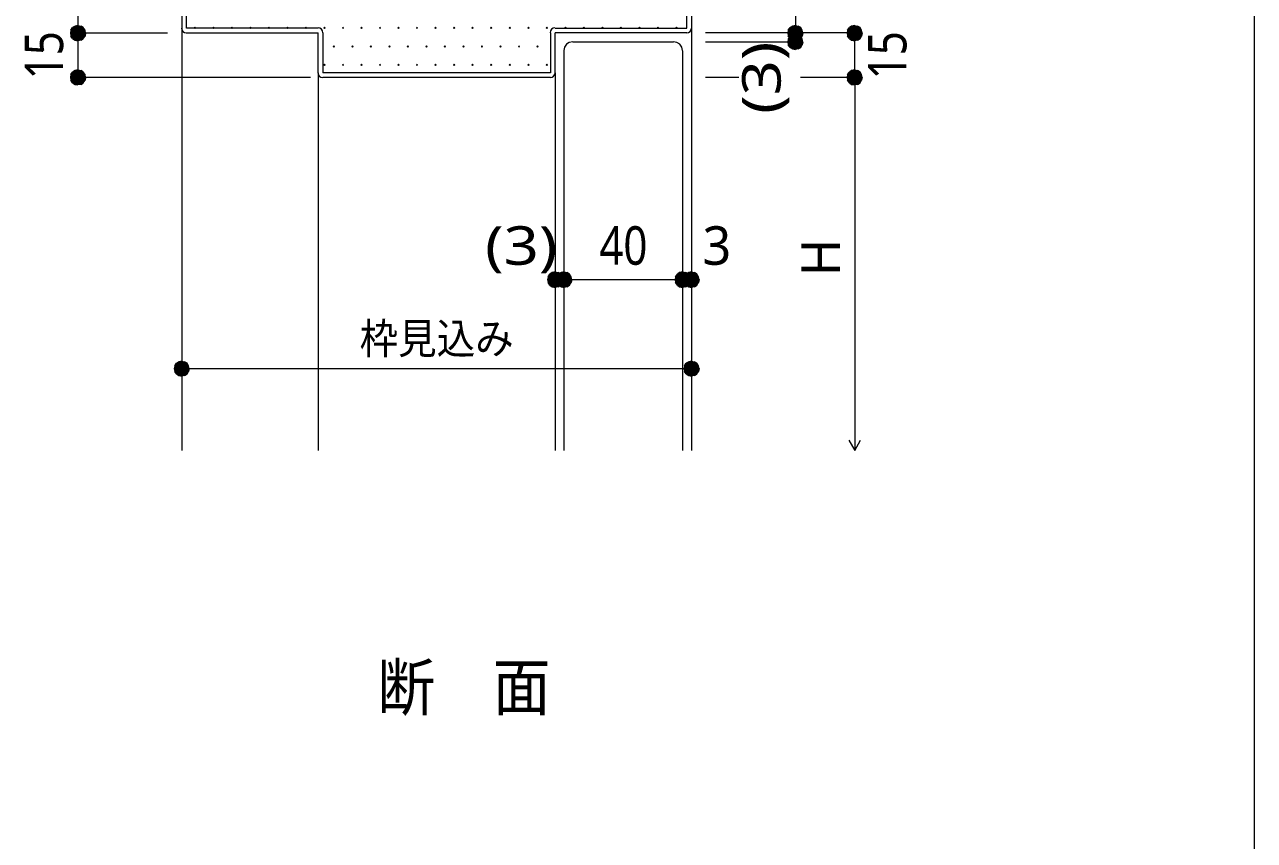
# Model space of a CAD drawing. Header units: millimetres. Extents: x 0 to 420, y 0 to 297.
# Drawn here: x 127.2 to 210.2, y 169.3 to 224.3 of the extents above; entities that cross this region are included whole.
import ezdxf
from ezdxf.enums import TextEntityAlignment as Align

# ---------------------------------------------------------------- set-up
doc = ezdxf.new("R2010")
doc.units = ezdxf.units.MM
doc.styles.add('kst32b', font='NotoSansJP-Variable.ttf')

msp = doc.modelspace()

# ---------------------------------------------------------------- hatches: boundary and pattern name
h = msp.add_hatch(color=7)
h.paths.add_polyline_path([(130.598, 224.24), (130.429, 224.134), (130.789, 223.774), (130.598, 224.24)])
h.paths.add_polyline_path([(130.429, 224.134), (130.789, 223.774), (130.323, 223.964), (130.429, 224.134)])
h.paths.add_polyline_path([(130.789, 223.774), (130.323, 223.964), (130.281, 223.774), (130.789, 223.774)])
h = msp.add_hatch(color=7)
h.paths.add_polyline_path([(131.149, 224.134), (131.001, 224.24), (130.789, 223.774), (131.149, 224.134)])
h.paths.add_polyline_path([(131.001, 224.24), (130.789, 223.774), (130.789, 224.282), (131.001, 224.24)])
h.paths.add_polyline_path([(130.789, 223.774), (130.789, 224.282), (130.598, 224.24), (130.789, 223.774)])
for points in [[(131.276, 223.964), (131.149, 224.134), (130.789, 223.774), (131.276, 223.964)], [(138.684, 224.155), (138.663, 224.134), (138.642, 224.113), (138.663, 224.091), (138.684, 224.07), (138.705, 224.091), (138.726, 224.113), (138.705, 224.134), (138.684, 224.155)], [(139.933, 224.155), (139.912, 224.134), (139.891, 224.113), (139.912, 224.091), (139.933, 224.07), (139.954, 224.091), (139.975, 224.113), (139.954, 224.134), (139.933, 224.155)], [(141.182, 224.155), (141.161, 224.134), (141.139, 224.113), (141.161, 224.091), (141.182, 224.07), (141.203, 224.091), (141.224, 224.113), (141.203, 224.134), (141.182, 224.155)], [(142.43, 224.155), (142.409, 224.134), (142.388, 224.113), (142.409, 224.091), (142.43, 224.07), (142.452, 224.091), (142.473, 224.113), (142.452, 224.134), (142.43, 224.155)], [(143.679, 224.155), (143.658, 224.134), (143.637, 224.113), (143.658, 224.091), (143.679, 224.07), (143.701, 224.091), (143.722, 224.113), (143.701, 224.134), (143.679, 224.155)], [(144.928, 224.155), (144.907, 224.134), (144.886, 224.113), (144.907, 224.091), (144.928, 224.07), (144.949, 224.091), (144.971, 224.113), (144.949, 224.134), (144.928, 224.155)], [(146.177, 224.155), (146.156, 224.134), (146.135, 224.113), (146.156, 224.091), (146.177, 224.07), (146.198, 224.091), (146.219, 224.113), (146.198, 224.134), (146.177, 224.155)], [(147.426, 224.155), (147.405, 224.134), (147.384, 224.113), (147.405, 224.091), (147.426, 224.07), (147.447, 224.091), (147.468, 224.113), (147.447, 224.134), (147.426, 224.155)], [(148.675, 224.155), (148.654, 224.134), (148.632, 224.113), (148.654, 224.091), (148.675, 224.07), (148.696, 224.091), (148.717, 224.113), (148.696, 224.134), (148.675, 224.155)], [(149.924, 224.155), (149.902, 224.134), (149.881, 224.113), (149.902, 224.091), (149.924, 224.07), (149.945, 224.091), (149.966, 224.113), (149.945, 224.134), (149.924, 224.155)], [(151.172, 224.155), (151.151, 224.134), (151.13, 224.113), (151.151, 224.091), (151.172, 224.07), (151.194, 224.091), (151.215, 224.113), (151.194, 224.134), (151.172, 224.155)], [(152.421, 224.155), (152.4, 224.134), (152.379, 224.113), (152.4, 224.091), (152.421, 224.07), (152.442, 224.091), (152.463, 224.113), (152.442, 224.134), (152.421, 224.155)], [(153.67, 224.155), (153.649, 224.134), (153.628, 224.113), (153.649, 224.091), (153.67, 224.07), (153.691, 224.091), (153.712, 224.113), (153.691, 224.134), (153.67, 224.155)], [(154.919, 224.155), (154.898, 224.134), (154.877, 224.113), (154.898, 224.091), (154.919, 224.07), (154.94, 224.091), (154.961, 224.113), (154.94, 224.134), (154.919, 224.155)], [(156.168, 224.155), (156.146, 224.134), (156.125, 224.113), (156.146, 224.091), (156.168, 224.07), (156.189, 224.091), (156.21, 224.113), (156.189, 224.134), (156.168, 224.155)], [(157.417, 224.155), (157.395, 224.134), (157.374, 224.113), (157.395, 224.091), (157.417, 224.07), (157.438, 224.091), (157.459, 224.113), (157.438, 224.134), (157.417, 224.155)], [(158.665, 224.155), (158.644, 224.134), (158.623, 224.113), (158.644, 224.091), (158.665, 224.07), (158.687, 224.091), (158.708, 224.113), (158.687, 224.134), (158.665, 224.155)], [(159.935, 224.155), (159.914, 224.134), (159.893, 224.113), (159.914, 224.091), (159.935, 224.07), (159.957, 224.091), (159.978, 224.113), (159.957, 224.134), (159.935, 224.155)], [(161.184, 224.155), (161.163, 224.134), (161.142, 224.113), (161.163, 224.091), (161.184, 224.07), (161.205, 224.091), (161.227, 224.113), (161.205, 224.134), (161.184, 224.155)], [(162.433, 224.155), (162.412, 224.134), (162.391, 224.113), (162.412, 224.091), (162.433, 224.07), (162.454, 224.091), (162.475, 224.113), (162.454, 224.134), (162.433, 224.155)], [(163.682, 224.155), (163.661, 224.134), (163.64, 224.113), (163.661, 224.091), (163.682, 224.07), (163.703, 224.091), (163.724, 224.113), (163.703, 224.134), (163.682, 224.155)], [(164.931, 224.155), (164.91, 224.134), (164.888, 224.113), (164.91, 224.091), (164.931, 224.07), (164.952, 224.091), (164.973, 224.113), (164.952, 224.134), (164.931, 224.155)], [(166.179, 224.155), (166.158, 224.134), (166.137, 224.113), (166.158, 224.091), (166.179, 224.07), (166.201, 224.091), (166.222, 224.113), (166.201, 224.134), (166.179, 224.155)], [(167.428, 224.155), (167.407, 224.134), (167.386, 224.113), (167.407, 224.091), (167.428, 224.07), (167.45, 224.091), (167.471, 224.113), (167.45, 224.134), (167.428, 224.155)], [(168.677, 224.155), (168.656, 224.134), (168.635, 224.113), (168.656, 224.091), (168.677, 224.07), (168.698, 224.091), (168.72, 224.113), (168.698, 224.134), (168.677, 224.155)], [(169.926, 224.155), (169.905, 224.134), (169.884, 224.113), (169.905, 224.091), (169.926, 224.07), (169.947, 224.091), (169.968, 224.113), (169.947, 224.134), (169.926, 224.155)], [(171.175, 224.155), (171.154, 224.134), (171.133, 224.113), (171.154, 224.091), (171.175, 224.07), (171.196, 224.091), (171.217, 224.113), (171.196, 224.134), (171.175, 224.155)], [(179.663, 223.964), (179.557, 224.134), (179.197, 223.774), (179.663, 223.964)], [(183.663, 223.964), (183.557, 224.134), (183.197, 223.774), (183.663, 223.964)], [(179.663, 223.372), (179.557, 223.52), (179.197, 223.16), (179.663, 223.372)], [(148.061, 222.906), (148.04, 222.885), (148.019, 222.864), (148.04, 222.843), (148.061, 222.821), (148.082, 222.843), (148.103, 222.864), (148.082, 222.885), (148.061, 222.906)], [(149.31, 222.906), (149.288, 222.885), (149.267, 222.864), (149.288, 222.843), (149.31, 222.821), (149.331, 222.843), (149.352, 222.864), (149.331, 222.885), (149.31, 222.906)], [(150.559, 222.906), (150.537, 222.885), (150.516, 222.864), (150.537, 222.843), (150.559, 222.821), (150.58, 222.843), (150.601, 222.864), (150.58, 222.885), (150.559, 222.906)], [(151.807, 222.906), (151.786, 222.885), (151.765, 222.864), (151.786, 222.843), (151.807, 222.821), (151.829, 222.843), (151.85, 222.864), (151.829, 222.885), (151.807, 222.906)], [(153.056, 222.906), (153.035, 222.885), (153.014, 222.864), (153.035, 222.843), (153.056, 222.821), (153.077, 222.843), (153.099, 222.864), (153.077, 222.885), (153.056, 222.906)], [(154.305, 222.906), (154.284, 222.885), (154.263, 222.864), (154.284, 222.843), (154.305, 222.821), (154.326, 222.843), (154.347, 222.864), (154.326, 222.885), (154.305, 222.906)], [(155.554, 222.906), (155.533, 222.885), (155.512, 222.864), (155.533, 222.843), (155.554, 222.821), (155.575, 222.843), (155.596, 222.864), (155.575, 222.885), (155.554, 222.906)], [(156.803, 222.906), (156.782, 222.885), (156.76, 222.864), (156.782, 222.843), (156.803, 222.821), (156.824, 222.843), (156.845, 222.864), (156.824, 222.885), (156.803, 222.906)], [(158.052, 222.906), (158.03, 222.885), (158.009, 222.864), (158.03, 222.843), (158.052, 222.821), (158.073, 222.843), (158.094, 222.864), (158.073, 222.885), (158.052, 222.906)], [(159.3, 222.906), (159.279, 222.885), (159.258, 222.864), (159.279, 222.843), (159.3, 222.821), (159.321, 222.843), (159.343, 222.864), (159.321, 222.885), (159.3, 222.906)], [(160.549, 222.906), (160.528, 222.885), (160.507, 222.864), (160.528, 222.843), (160.549, 222.821), (160.57, 222.843), (160.592, 222.864), (160.57, 222.885), (160.549, 222.906)], [(161.798, 222.906), (161.777, 222.885), (161.756, 222.864), (161.777, 222.843), (161.798, 222.821), (161.819, 222.843), (161.84, 222.864), (161.819, 222.885), (161.798, 222.906)], [(147.426, 221.657), (147.405, 221.636), (147.384, 221.615), (147.405, 221.594), (147.426, 221.573), (147.447, 221.594), (147.468, 221.615), (147.447, 221.636), (147.426, 221.657)], [(148.675, 221.657), (148.654, 221.636), (148.632, 221.615), (148.654, 221.594), (148.675, 221.573), (148.696, 221.594), (148.717, 221.615), (148.696, 221.636), (148.675, 221.657)], [(149.924, 221.657), (149.902, 221.636), (149.881, 221.615), (149.902, 221.594), (149.924, 221.573), (149.945, 221.594), (149.966, 221.615), (149.945, 221.636), (149.924, 221.657)], [(151.172, 221.657), (151.151, 221.636), (151.13, 221.615), (151.151, 221.594), (151.172, 221.573), (151.194, 221.594), (151.215, 221.615), (151.194, 221.636), (151.172, 221.657)], [(152.421, 221.657), (152.4, 221.636), (152.379, 221.615), (152.4, 221.594), (152.421, 221.573), (152.442, 221.594), (152.463, 221.615), (152.442, 221.636), (152.421, 221.657)], [(153.67, 221.657), (153.649, 221.636), (153.628, 221.615), (153.649, 221.594), (153.67, 221.573), (153.691, 221.594), (153.712, 221.615), (153.691, 221.636), (153.67, 221.657)], [(154.919, 221.657), (154.898, 221.636), (154.877, 221.615), (154.898, 221.594), (154.919, 221.573), (154.94, 221.594), (154.961, 221.615), (154.94, 221.636), (154.919, 221.657)], [(156.168, 221.657), (156.146, 221.636), (156.125, 221.615), (156.146, 221.594), (156.168, 221.573), (156.189, 221.594), (156.21, 221.615), (156.189, 221.636), (156.168, 221.657)], [(157.417, 221.657), (157.395, 221.636), (157.374, 221.615), (157.395, 221.594), (157.417, 221.573), (157.438, 221.594), (157.459, 221.615), (157.438, 221.636), (157.417, 221.657)], [(158.665, 221.657), (158.644, 221.636), (158.623, 221.615), (158.644, 221.594), (158.665, 221.573), (158.687, 221.594), (158.708, 221.615), (158.687, 221.636), (158.665, 221.657)], [(159.935, 221.657), (159.914, 221.636), (159.893, 221.615), (159.914, 221.594), (159.935, 221.573), (159.957, 221.594), (159.978, 221.615), (159.957, 221.636), (159.935, 221.657)], [(161.184, 221.657), (161.163, 221.636), (161.142, 221.615), (161.163, 221.594), (161.184, 221.573), (161.205, 221.594), (161.227, 221.615), (161.205, 221.636), (161.184, 221.657)], [(162.433, 221.657), (162.412, 221.636), (162.391, 221.615), (162.412, 221.594), (162.433, 221.573), (162.454, 221.594), (162.475, 221.615), (162.454, 221.636), (162.433, 221.657)], [(131.276, 220.959), (131.149, 221.128), (130.789, 220.768), (131.276, 220.959)], [(183.663, 220.959), (183.557, 221.128), (183.197, 220.768), (183.663, 220.959)], [(163.47, 207.328), (163.364, 207.497), (162.983, 207.137), (163.47, 207.328)], [(164.063, 207.328), (163.957, 207.497), (163.597, 207.137), (164.063, 207.328)], [(172.064, 207.328), (171.958, 207.497), (171.598, 207.137), (172.064, 207.328)], [(172.657, 207.328), (172.551, 207.497), (172.191, 207.137), (172.657, 207.328)], [(138.261, 201.316), (138.155, 201.486), (137.795, 201.126), (138.261, 201.316)], [(172.657, 201.316), (172.551, 201.486), (172.191, 201.126), (172.657, 201.316)]]:
    msp.add_hatch(color=7).paths.add_polyline_path(points)
h = msp.add_hatch(color=7)
h.paths.add_polyline_path([(179.007, 224.24), (178.837, 224.134), (179.197, 223.774), (179.007, 224.24)])
h.paths.add_polyline_path([(178.837, 224.134), (179.197, 223.774), (178.71, 223.964), (178.837, 224.134)])
h.paths.add_polyline_path([(179.197, 223.774), (178.71, 223.964), (178.689, 223.774), (179.197, 223.774)])
h = msp.add_hatch(color=7)
h.paths.add_polyline_path([(179.557, 224.134), (179.387, 224.24), (179.197, 223.774), (179.557, 224.134)])
h.paths.add_polyline_path([(179.387, 224.24), (179.197, 223.774), (179.197, 224.282), (179.387, 224.24)])
h.paths.add_polyline_path([(179.197, 223.774), (179.197, 224.282), (179.007, 224.24), (179.197, 223.774)])
h = msp.add_hatch(color=7)
h.paths.add_polyline_path([(182.986, 224.24), (182.838, 224.134), (183.197, 223.774), (182.986, 224.24)])
h.paths.add_polyline_path([(182.838, 224.134), (183.197, 223.774), (182.711, 223.964), (182.838, 224.134)])
h.paths.add_polyline_path([(183.197, 223.774), (182.711, 223.964), (182.689, 223.774), (183.197, 223.774)])
h = msp.add_hatch(color=7)
h.paths.add_polyline_path([(183.557, 224.134), (183.388, 224.24), (183.197, 223.774), (183.557, 224.134)])
h.paths.add_polyline_path([(183.388, 224.24), (183.197, 223.774), (183.197, 224.282), (183.388, 224.24)])
h.paths.add_polyline_path([(183.197, 223.774), (183.197, 224.282), (182.986, 224.24), (183.197, 223.774)])
h = msp.add_hatch(color=7)
h.paths.add_polyline_path([(130.281, 223.774), (130.323, 223.562), (130.789, 223.774), (130.281, 223.774)])
h.paths.add_polyline_path([(130.323, 223.562), (130.789, 223.774), (130.429, 223.393), (130.323, 223.562)])
h.paths.add_polyline_path([(130.789, 223.774), (130.429, 223.393), (130.598, 223.287), (130.789, 223.774)])
h = msp.add_hatch(color=7)
h.paths.add_polyline_path([(130.598, 223.287), (130.789, 223.245), (130.789, 223.774), (130.598, 223.287)])
h.paths.add_polyline_path([(130.789, 223.245), (130.789, 223.774), (131.001, 223.287), (130.789, 223.245)])
h.paths.add_polyline_path([(130.789, 223.774), (131.001, 223.287), (131.149, 223.393), (130.789, 223.774)])
h = msp.add_hatch(color=7)
h.paths.add_polyline_path([(131.149, 223.393), (131.276, 223.562), (130.789, 223.774), (131.149, 223.393)])
h.paths.add_polyline_path([(131.276, 223.562), (130.789, 223.774), (131.297, 223.774), (131.276, 223.562)])
h.paths.add_polyline_path([(130.789, 223.774), (131.297, 223.774), (131.276, 223.964), (130.789, 223.774)])
h = msp.add_hatch(color=7)
h.paths.add_polyline_path([(178.689, 223.774), (178.71, 223.562), (179.197, 223.774), (178.689, 223.774)])
h.paths.add_polyline_path([(178.71, 223.562), (179.197, 223.774), (178.837, 223.393), (178.71, 223.562)])
h.paths.add_polyline_path([(179.197, 223.774), (178.837, 223.393), (179.007, 223.287), (179.197, 223.774)])
h = msp.add_hatch(color=7)
h.paths.add_polyline_path([(179.007, 223.647), (178.837, 223.52), (179.197, 223.16), (179.007, 223.647)])
h.paths.add_polyline_path([(178.837, 223.52), (179.197, 223.16), (178.71, 223.372), (178.837, 223.52)])
h.paths.add_polyline_path([(179.197, 223.16), (178.71, 223.372), (178.689, 223.16), (179.197, 223.16)])
h = msp.add_hatch(color=7)
h.paths.add_polyline_path([(179.007, 223.287), (179.197, 223.245), (179.197, 223.774), (179.007, 223.287)])
h.paths.add_polyline_path([(179.197, 223.245), (179.197, 223.774), (179.387, 223.287), (179.197, 223.245)])
h.paths.add_polyline_path([(179.197, 223.774), (179.387, 223.287), (179.557, 223.393), (179.197, 223.774)])
h = msp.add_hatch(color=7)
h.paths.add_polyline_path([(179.557, 223.52), (179.387, 223.647), (179.197, 223.16), (179.557, 223.52)])
h.paths.add_polyline_path([(179.387, 223.647), (179.197, 223.16), (179.197, 223.689), (179.387, 223.647)])
h.paths.add_polyline_path([(179.197, 223.16), (179.197, 223.689), (179.007, 223.647), (179.197, 223.16)])
h = msp.add_hatch(color=7)
h.paths.add_polyline_path([(179.557, 223.393), (179.663, 223.562), (179.197, 223.774), (179.557, 223.393)])
h.paths.add_polyline_path([(179.663, 223.562), (179.197, 223.774), (179.705, 223.774), (179.663, 223.562)])
h.paths.add_polyline_path([(179.197, 223.774), (179.705, 223.774), (179.663, 223.964), (179.197, 223.774)])
h = msp.add_hatch(color=7)
h.paths.add_polyline_path([(179.557, 222.8), (179.663, 222.97), (179.197, 223.16), (179.557, 222.8)])
h.paths.add_polyline_path([(179.663, 222.97), (179.197, 223.16), (179.705, 223.16), (179.663, 222.97)])
h.paths.add_polyline_path([(179.197, 223.16), (179.705, 223.16), (179.663, 223.372), (179.197, 223.16)])
h = msp.add_hatch(color=7)
h.paths.add_polyline_path([(182.689, 223.774), (182.711, 223.562), (183.197, 223.774), (182.689, 223.774)])
h.paths.add_polyline_path([(182.711, 223.562), (183.197, 223.774), (182.838, 223.393), (182.711, 223.562)])
h.paths.add_polyline_path([(183.197, 223.774), (182.838, 223.393), (182.986, 223.287), (183.197, 223.774)])
h = msp.add_hatch(color=7)
h.paths.add_polyline_path([(182.986, 223.287), (183.197, 223.245), (183.197, 223.774), (182.986, 223.287)])
h.paths.add_polyline_path([(183.197, 223.245), (183.197, 223.774), (183.388, 223.287), (183.197, 223.245)])
h.paths.add_polyline_path([(183.197, 223.774), (183.388, 223.287), (183.557, 223.393), (183.197, 223.774)])
h = msp.add_hatch(color=7)
h.paths.add_polyline_path([(183.557, 223.393), (183.663, 223.562), (183.197, 223.774), (183.557, 223.393)])
h.paths.add_polyline_path([(183.663, 223.562), (183.197, 223.774), (183.705, 223.774), (183.663, 223.562)])
h.paths.add_polyline_path([(183.197, 223.774), (183.705, 223.774), (183.663, 223.964), (183.197, 223.774)])
h = msp.add_hatch(color=7)
h.paths.add_polyline_path([(178.689, 223.16), (178.71, 222.97), (179.197, 223.16), (178.689, 223.16)])
h.paths.add_polyline_path([(178.71, 222.97), (179.197, 223.16), (178.837, 222.8), (178.71, 222.97)])
h.paths.add_polyline_path([(179.197, 223.16), (178.837, 222.8), (179.007, 222.695), (179.197, 223.16)])
h = msp.add_hatch(color=7)
h.paths.add_polyline_path([(179.007, 222.695), (179.197, 222.652), (179.197, 223.16), (179.007, 222.695)])
h.paths.add_polyline_path([(179.197, 222.652), (179.197, 223.16), (179.387, 222.695), (179.197, 222.652)])
h.paths.add_polyline_path([(179.197, 223.16), (179.387, 222.695), (179.557, 222.8), (179.197, 223.16)])
h = msp.add_hatch(color=7)
h.paths.add_polyline_path([(130.598, 221.234), (130.429, 221.128), (130.789, 220.768), (130.598, 221.234)])
h.paths.add_polyline_path([(130.429, 221.128), (130.789, 220.768), (130.323, 220.959), (130.429, 221.128)])
h.paths.add_polyline_path([(130.789, 220.768), (130.323, 220.959), (130.281, 220.768), (130.789, 220.768)])
h = msp.add_hatch(color=7)
h.paths.add_polyline_path([(130.281, 220.768), (130.323, 220.578), (130.789, 220.768), (130.281, 220.768)])
h.paths.add_polyline_path([(130.323, 220.578), (130.789, 220.768), (130.429, 220.408), (130.323, 220.578)])
h.paths.add_polyline_path([(130.789, 220.768), (130.429, 220.408), (130.598, 220.303), (130.789, 220.768)])
h = msp.add_hatch(color=7)
h.paths.add_polyline_path([(131.149, 221.128), (131.001, 221.234), (130.789, 220.768), (131.149, 221.128)])
h.paths.add_polyline_path([(131.001, 221.234), (130.789, 220.768), (130.789, 221.276), (131.001, 221.234)])
h.paths.add_polyline_path([(130.789, 220.768), (130.789, 221.276), (130.598, 221.234), (130.789, 220.768)])
h = msp.add_hatch(color=7)
h.paths.add_polyline_path([(130.598, 220.303), (130.789, 220.26), (130.789, 220.768), (130.598, 220.303)])
h.paths.add_polyline_path([(130.789, 220.26), (130.789, 220.768), (131.001, 220.303), (130.789, 220.26)])
h.paths.add_polyline_path([(130.789, 220.768), (131.001, 220.303), (131.149, 220.408), (130.789, 220.768)])
h = msp.add_hatch(color=7)
h.paths.add_polyline_path([(131.149, 220.408), (131.276, 220.578), (130.789, 220.768), (131.149, 220.408)])
h.paths.add_polyline_path([(131.276, 220.578), (130.789, 220.768), (131.297, 220.768), (131.276, 220.578)])
h.paths.add_polyline_path([(130.789, 220.768), (131.297, 220.768), (131.276, 220.959), (130.789, 220.768)])
h = msp.add_hatch(color=7)
h.paths.add_polyline_path([(182.986, 221.234), (182.838, 221.128), (183.197, 220.768), (182.986, 221.234)])
h.paths.add_polyline_path([(182.838, 221.128), (183.197, 220.768), (182.711, 220.959), (182.838, 221.128)])
h.paths.add_polyline_path([(183.197, 220.768), (182.711, 220.959), (182.689, 220.768), (183.197, 220.768)])
h = msp.add_hatch(color=7)
h.paths.add_polyline_path([(182.689, 220.768), (182.711, 220.578), (183.197, 220.768), (182.689, 220.768)])
h.paths.add_polyline_path([(182.711, 220.578), (183.197, 220.768), (182.838, 220.408), (182.711, 220.578)])
h.paths.add_polyline_path([(183.197, 220.768), (182.838, 220.408), (182.986, 220.303), (183.197, 220.768)])
h = msp.add_hatch(color=7)
h.paths.add_polyline_path([(183.557, 221.128), (183.388, 221.234), (183.197, 220.768), (183.557, 221.128)])
h.paths.add_polyline_path([(183.388, 221.234), (183.197, 220.768), (183.197, 221.276), (183.388, 221.234)])
h.paths.add_polyline_path([(183.197, 220.768), (183.197, 221.276), (182.986, 221.234), (183.197, 220.768)])
h = msp.add_hatch(color=7)
h.paths.add_polyline_path([(182.986, 220.303), (183.197, 220.26), (183.197, 220.768), (182.986, 220.303)])
h.paths.add_polyline_path([(183.197, 220.26), (183.197, 220.768), (183.388, 220.303), (183.197, 220.26)])
h.paths.add_polyline_path([(183.197, 220.768), (183.388, 220.303), (183.557, 220.408), (183.197, 220.768)])
h = msp.add_hatch(color=7)
h.paths.add_polyline_path([(183.557, 220.408), (183.663, 220.578), (183.197, 220.768), (183.557, 220.408)])
h.paths.add_polyline_path([(183.663, 220.578), (183.197, 220.768), (183.705, 220.768), (183.663, 220.578)])
h.paths.add_polyline_path([(183.197, 220.768), (183.705, 220.768), (183.663, 220.959), (183.197, 220.768)])
h = msp.add_hatch(color=7)
h.paths.add_polyline_path([(162.793, 207.603), (162.624, 207.497), (162.983, 207.137), (162.793, 207.603)])
h.paths.add_polyline_path([(162.624, 207.497), (162.983, 207.137), (162.518, 207.328), (162.624, 207.497)])
h.paths.add_polyline_path([(162.983, 207.137), (162.518, 207.328), (162.475, 207.137), (162.983, 207.137)])
h = msp.add_hatch(color=7)
h.paths.add_polyline_path([(163.364, 207.497), (163.195, 207.603), (162.983, 207.137), (163.364, 207.497)])
h.paths.add_polyline_path([(163.195, 207.603), (162.983, 207.137), (162.983, 207.645), (163.195, 207.603)])
h.paths.add_polyline_path([(162.983, 207.137), (162.983, 207.645), (162.793, 207.603), (162.983, 207.137)])
h = msp.add_hatch(color=7)
h.paths.add_polyline_path([(163.407, 207.603), (163.237, 207.497), (163.597, 207.137), (163.407, 207.603)])
h.paths.add_polyline_path([(163.237, 207.497), (163.597, 207.137), (163.11, 207.328), (163.237, 207.497)])
h.paths.add_polyline_path([(163.597, 207.137), (163.11, 207.328), (163.089, 207.137), (163.597, 207.137)])
h = msp.add_hatch(color=7)
h.paths.add_polyline_path([(163.957, 207.497), (163.788, 207.603), (163.597, 207.137), (163.957, 207.497)])
h.paths.add_polyline_path([(163.788, 207.603), (163.597, 207.137), (163.597, 207.645), (163.788, 207.603)])
h.paths.add_polyline_path([(163.597, 207.137), (163.597, 207.645), (163.407, 207.603), (163.597, 207.137)])
h = msp.add_hatch(color=7)
h.paths.add_polyline_path([(171.387, 207.603), (171.238, 207.497), (171.598, 207.137), (171.387, 207.603)])
h.paths.add_polyline_path([(171.238, 207.497), (171.598, 207.137), (171.111, 207.328), (171.238, 207.497)])
h.paths.add_polyline_path([(171.598, 207.137), (171.111, 207.328), (171.09, 207.137), (171.598, 207.137)])
h = msp.add_hatch(color=7)
h.paths.add_polyline_path([(171.958, 207.497), (171.789, 207.603), (171.598, 207.137), (171.958, 207.497)])
h.paths.add_polyline_path([(171.789, 207.603), (171.598, 207.137), (171.598, 207.645), (171.789, 207.603)])
h.paths.add_polyline_path([(171.598, 207.137), (171.598, 207.645), (171.387, 207.603), (171.598, 207.137)])
h = msp.add_hatch(color=7)
h.paths.add_polyline_path([(172, 207.603), (171.831, 207.497), (172.191, 207.137), (172, 207.603)])
h.paths.add_polyline_path([(171.831, 207.497), (172.191, 207.137), (171.725, 207.328), (171.831, 207.497)])
h.paths.add_polyline_path([(172.191, 207.137), (171.725, 207.328), (171.683, 207.137), (172.191, 207.137)])
h = msp.add_hatch(color=7)
h.paths.add_polyline_path([(172.551, 207.497), (172.381, 207.603), (172.191, 207.137), (172.551, 207.497)])
h.paths.add_polyline_path([(172.381, 207.603), (172.191, 207.137), (172.191, 207.645), (172.381, 207.603)])
h.paths.add_polyline_path([(172.191, 207.137), (172.191, 207.645), (172, 207.603), (172.191, 207.137)])
h = msp.add_hatch(color=7)
h.paths.add_polyline_path([(162.475, 207.137), (162.518, 206.925), (162.983, 207.137), (162.475, 207.137)])
h.paths.add_polyline_path([(162.518, 206.925), (162.983, 207.137), (162.624, 206.756), (162.518, 206.925)])
h.paths.add_polyline_path([(162.983, 207.137), (162.624, 206.756), (162.793, 206.65), (162.983, 207.137)])
h = msp.add_hatch(color=7)
h.paths.add_polyline_path([(162.793, 206.65), (162.983, 206.608), (162.983, 207.137), (162.793, 206.65)])
h.paths.add_polyline_path([(162.983, 206.608), (162.983, 207.137), (163.195, 206.65), (162.983, 206.608)])
h.paths.add_polyline_path([(162.983, 207.137), (163.195, 206.65), (163.364, 206.756), (162.983, 207.137)])
h = msp.add_hatch(color=7)
h.paths.add_polyline_path([(163.364, 206.756), (163.47, 206.925), (162.983, 207.137), (163.364, 206.756)])
h.paths.add_polyline_path([(163.47, 206.925), (162.983, 207.137), (163.512, 207.137), (163.47, 206.925)])
h.paths.add_polyline_path([(162.983, 207.137), (163.512, 207.137), (163.47, 207.328), (162.983, 207.137)])
h = msp.add_hatch(color=7)
h.paths.add_polyline_path([(163.089, 207.137), (163.11, 206.925), (163.597, 207.137), (163.089, 207.137)])
h.paths.add_polyline_path([(163.11, 206.925), (163.597, 207.137), (163.237, 206.756), (163.11, 206.925)])
h.paths.add_polyline_path([(163.597, 207.137), (163.237, 206.756), (163.407, 206.65), (163.597, 207.137)])
h = msp.add_hatch(color=7)
h.paths.add_polyline_path([(163.407, 206.65), (163.597, 206.608), (163.597, 207.137), (163.407, 206.65)])
h.paths.add_polyline_path([(163.597, 206.608), (163.597, 207.137), (163.788, 206.65), (163.597, 206.608)])
h.paths.add_polyline_path([(163.597, 207.137), (163.788, 206.65), (163.957, 206.756), (163.597, 207.137)])
h = msp.add_hatch(color=7)
h.paths.add_polyline_path([(163.957, 206.756), (164.063, 206.925), (163.597, 207.137), (163.957, 206.756)])
h.paths.add_polyline_path([(164.063, 206.925), (163.597, 207.137), (164.105, 207.137), (164.063, 206.925)])
h.paths.add_polyline_path([(163.597, 207.137), (164.105, 207.137), (164.063, 207.328), (163.597, 207.137)])
h = msp.add_hatch(color=7)
h.paths.add_polyline_path([(171.09, 207.137), (171.111, 206.925), (171.598, 207.137), (171.09, 207.137)])
h.paths.add_polyline_path([(171.111, 206.925), (171.598, 207.137), (171.238, 206.756), (171.111, 206.925)])
h.paths.add_polyline_path([(171.598, 207.137), (171.238, 206.756), (171.387, 206.65), (171.598, 207.137)])
h = msp.add_hatch(color=7)
h.paths.add_polyline_path([(171.387, 206.65), (171.598, 206.608), (171.598, 207.137), (171.387, 206.65)])
h.paths.add_polyline_path([(171.598, 206.608), (171.598, 207.137), (171.789, 206.65), (171.598, 206.608)])
h.paths.add_polyline_path([(171.598, 207.137), (171.789, 206.65), (171.958, 206.756), (171.598, 207.137)])
h = msp.add_hatch(color=7)
h.paths.add_polyline_path([(171.958, 206.756), (172.064, 206.925), (171.598, 207.137), (171.958, 206.756)])
h.paths.add_polyline_path([(172.064, 206.925), (171.598, 207.137), (172.106, 207.137), (172.064, 206.925)])
h.paths.add_polyline_path([(171.598, 207.137), (172.106, 207.137), (172.064, 207.328), (171.598, 207.137)])
h = msp.add_hatch(color=7)
h.paths.add_polyline_path([(171.683, 207.137), (171.725, 206.925), (172.191, 207.137), (171.683, 207.137)])
h.paths.add_polyline_path([(171.725, 206.925), (172.191, 207.137), (171.831, 206.756), (171.725, 206.925)])
h.paths.add_polyline_path([(172.191, 207.137), (171.831, 206.756), (172, 206.65), (172.191, 207.137)])
h = msp.add_hatch(color=7)
h.paths.add_polyline_path([(172, 206.65), (172.191, 206.608), (172.191, 207.137), (172, 206.65)])
h.paths.add_polyline_path([(172.191, 206.608), (172.191, 207.137), (172.381, 206.65), (172.191, 206.608)])
h.paths.add_polyline_path([(172.191, 207.137), (172.381, 206.65), (172.551, 206.756), (172.191, 207.137)])
h = msp.add_hatch(color=7)
h.paths.add_polyline_path([(172.551, 206.756), (172.657, 206.925), (172.191, 207.137), (172.551, 206.756)])
h.paths.add_polyline_path([(172.657, 206.925), (172.191, 207.137), (172.699, 207.137), (172.657, 206.925)])
h.paths.add_polyline_path([(172.191, 207.137), (172.699, 207.137), (172.657, 207.328), (172.191, 207.137)])
h = msp.add_hatch(color=7)
h.paths.add_polyline_path([(138.155, 201.486), (137.986, 201.591), (137.795, 201.126), (138.155, 201.486)])
h.paths.add_polyline_path([(137.986, 201.591), (137.795, 201.126), (137.795, 201.634), (137.986, 201.591)])
h.paths.add_polyline_path([(137.795, 201.126), (137.795, 201.634), (137.604, 201.591), (137.795, 201.126)])
h = msp.add_hatch(color=7)
h.paths.add_polyline_path([(172.551, 201.486), (172.381, 201.591), (172.191, 201.126), (172.551, 201.486)])
h.paths.add_polyline_path([(172.381, 201.591), (172.191, 201.126), (172.191, 201.634), (172.381, 201.591)])
h.paths.add_polyline_path([(172.191, 201.126), (172.191, 201.634), (172, 201.591), (172.191, 201.126)])
h = msp.add_hatch(color=7)
h.paths.add_polyline_path([(137.604, 201.591), (137.435, 201.486), (137.795, 201.126), (137.604, 201.591)])
h.paths.add_polyline_path([(137.435, 201.486), (137.795, 201.126), (137.329, 201.316), (137.435, 201.486)])
h.paths.add_polyline_path([(137.795, 201.126), (137.329, 201.316), (137.287, 201.126), (137.795, 201.126)])
h = msp.add_hatch(color=7)
h.paths.add_polyline_path([(137.287, 201.126), (137.329, 200.935), (137.795, 201.126), (137.287, 201.126)])
h.paths.add_polyline_path([(137.329, 200.935), (137.795, 201.126), (137.435, 200.766), (137.329, 200.935)])
h.paths.add_polyline_path([(137.795, 201.126), (137.435, 200.766), (137.604, 200.66), (137.795, 201.126)])
h = msp.add_hatch(color=7)
h.paths.add_polyline_path([(137.604, 200.66), (137.795, 200.618), (137.795, 201.126), (137.604, 200.66)])
h.paths.add_polyline_path([(137.795, 200.618), (137.795, 201.126), (137.986, 200.66), (137.795, 200.618)])
h.paths.add_polyline_path([(137.795, 201.126), (137.986, 200.66), (138.155, 200.766), (137.795, 201.126)])
h = msp.add_hatch(color=7)
h.paths.add_polyline_path([(138.155, 200.766), (138.261, 200.935), (137.795, 201.126), (138.155, 200.766)])
h.paths.add_polyline_path([(138.261, 200.935), (137.795, 201.126), (138.303, 201.126), (138.261, 200.935)])
h.paths.add_polyline_path([(137.795, 201.126), (138.303, 201.126), (138.261, 201.316), (137.795, 201.126)])
h = msp.add_hatch(color=7)
h.paths.add_polyline_path([(172, 201.591), (171.831, 201.486), (172.191, 201.126), (172, 201.591)])
h.paths.add_polyline_path([(171.831, 201.486), (172.191, 201.126), (171.725, 201.316), (171.831, 201.486)])
h.paths.add_polyline_path([(172.191, 201.126), (171.725, 201.316), (171.683, 201.126), (172.191, 201.126)])
h = msp.add_hatch(color=7)
h.paths.add_polyline_path([(171.683, 201.126), (171.725, 200.935), (172.191, 201.126), (171.683, 201.126)])
h.paths.add_polyline_path([(171.725, 200.935), (172.191, 201.126), (171.831, 200.766), (171.725, 200.935)])
h.paths.add_polyline_path([(172.191, 201.126), (171.831, 200.766), (172, 200.66), (172.191, 201.126)])
h = msp.add_hatch(color=7)
h.paths.add_polyline_path([(172, 200.66), (172.191, 200.618), (172.191, 201.126), (172, 200.66)])
h.paths.add_polyline_path([(172.191, 200.618), (172.191, 201.126), (172.381, 200.66), (172.191, 200.618)])
h.paths.add_polyline_path([(172.191, 201.126), (172.381, 200.66), (172.551, 200.766), (172.191, 201.126)])
h = msp.add_hatch(color=7)
h.paths.add_polyline_path([(172.551, 200.766), (172.657, 200.935), (172.191, 201.126), (172.551, 200.766)])
h.paths.add_polyline_path([(172.657, 200.935), (172.191, 201.126), (172.699, 201.126), (172.657, 200.935)])
h.paths.add_polyline_path([(172.191, 201.126), (172.699, 201.126), (172.657, 201.316), (172.191, 201.126)])

# ---------------------------------------------------------------- linework, layer by layer
at = {"lineweight": 13}
for points in [[(210.164, 45.995), (210.164, 285.983)], [(130.789, 233.765), (130.789, 228.769), (130.789, 223.774), (130.789, 220.768)], [(137.795, 228.452), (137.795, 224.091)], [(138.112, 224.091), (138.112, 228.452)], [(162.983, 224.091), (171.873, 224.091), (171.873, 228.452)], [(172.191, 228.452), (172.191, 224.091)], [(179.197, 228.769), (179.197, 223.774), (179.197, 223.16)], [(137.774, 224.102), (137.8, 223.974), (137.87, 223.87), (137.974, 223.8), (138.102, 223.774)], [(137.795, 224.091), (137.795, 195.601)], [(147.003, 224.091), (138.112, 224.091)], [(147.32, 223.785), (147.294, 223.912), (147.224, 224.017), (147.12, 224.087), (146.992, 224.113)], [(162.973, 224.113), (162.845, 224.087), (162.741, 224.017), (162.67, 223.912), (162.645, 223.785)], [(171.863, 223.774), (171.99, 223.8), (172.095, 223.87), (172.165, 223.974), (172.191, 224.102)], [(172.191, 224.091), (172.191, 195.601)], [(130.789, 223.774), (136.843, 223.774)], [(138.112, 223.774), (147.003, 223.774)], [(147.003, 221.086), (147.003, 223.774)], [(147.32, 223.774), (147.32, 221.086)], [(162.666, 223.774), (162.666, 221.086)], [(171.873, 223.774), (162.983, 223.774)], [(162.983, 221.086), (162.983, 223.774)], [(183.197, 223.774), (173.143, 223.774)], [(183.197, 220.768), (183.197, 223.774)], [(164.179, 223.181), (163.944, 223.134), (163.753, 223.005), (163.623, 222.813), (163.576, 222.578)], [(163.597, 195.601), (163.597, 222.567)], [(170.984, 223.16), (164.19, 223.16)], [(171.577, 222.578), (171.53, 222.813), (171.4, 223.005), (171.209, 223.134), (170.974, 223.181)], [(171.598, 195.601), (171.598, 222.567)], [(179.197, 223.16), (173.143, 223.16)], [(146.473, 220.768), (130.789, 220.768)], [(146.981, 221.096), (147.007, 220.969), (147.077, 220.864), (147.182, 220.794), (147.309, 220.768)], [(147.003, 221.086), (147.003, 195.601)], [(162.666, 221.086), (147.32, 221.086)], [(162.666, 220.768), (147.32, 220.768)], [(162.655, 220.768), (162.783, 220.794), (162.887, 220.864), (162.958, 220.969), (162.983, 221.096)], [(162.983, 221.086), (162.983, 195.601)], [(175.387, 220.768), (173.143, 220.768)], [(183.197, 220.768), (179.536, 220.768)], [(183.197, 220.768), (183.197, 195.601)], [(162.983, 207.137), (163.597, 207.137), (171.598, 207.137), (172.191, 207.137)], [(137.795, 201.126), (172.191, 201.126)], [(182.795, 196.3), (183.197, 195.601), (183.6, 196.3)]]:
    msp.add_lwpolyline(points, dxfattribs=at)
at = {"lineweight": 0}
for points in [[(130.429, 224.134), (130.789, 223.774), (130.323, 223.964)], [(130.598, 224.24), (130.429, 224.134), (130.789, 223.774)], [(130.789, 223.774), (130.789, 224.282), (130.598, 224.24)], [(131.001, 224.24), (130.789, 223.774), (130.789, 224.282)], [(131.149, 224.134), (131.001, 224.24), (130.789, 223.774)], [(131.276, 223.964), (131.149, 224.134), (130.789, 223.774)], [(138.684, 224.155), (138.663, 224.134), (138.642, 224.113), (138.663, 224.091), (138.684, 224.07), (138.705, 224.091), (138.726, 224.113), (138.705, 224.134)], [(139.933, 224.155), (139.912, 224.134), (139.891, 224.113), (139.912, 224.091), (139.933, 224.07), (139.954, 224.091), (139.975, 224.113), (139.954, 224.134)], [(141.182, 224.155), (141.161, 224.134), (141.139, 224.113), (141.161, 224.091), (141.182, 224.07), (141.203, 224.091), (141.224, 224.113), (141.203, 224.134)], [(142.43, 224.155), (142.409, 224.134), (142.388, 224.113), (142.409, 224.091), (142.43, 224.07), (142.452, 224.091), (142.473, 224.113), (142.452, 224.134)], [(143.679, 224.155), (143.658, 224.134), (143.637, 224.113), (143.658, 224.091), (143.679, 224.07), (143.701, 224.091), (143.722, 224.113), (143.701, 224.134)], [(144.928, 224.155), (144.907, 224.134), (144.886, 224.113), (144.907, 224.091), (144.928, 224.07), (144.949, 224.091), (144.971, 224.113), (144.949, 224.134)], [(146.177, 224.155), (146.156, 224.134), (146.135, 224.113), (146.156, 224.091), (146.177, 224.07), (146.198, 224.091), (146.219, 224.113), (146.198, 224.134)], [(147.426, 224.155), (147.405, 224.134), (147.384, 224.113), (147.405, 224.091), (147.426, 224.07), (147.447, 224.091), (147.468, 224.113), (147.447, 224.134)], [(148.675, 224.155), (148.654, 224.134), (148.632, 224.113), (148.654, 224.091), (148.675, 224.07), (148.696, 224.091), (148.717, 224.113), (148.696, 224.134)], [(149.924, 224.155), (149.902, 224.134), (149.881, 224.113), (149.902, 224.091), (149.924, 224.07), (149.945, 224.091), (149.966, 224.113), (149.945, 224.134)], [(151.172, 224.155), (151.151, 224.134), (151.13, 224.113), (151.151, 224.091), (151.172, 224.07), (151.194, 224.091), (151.215, 224.113), (151.194, 224.134)], [(152.421, 224.155), (152.4, 224.134), (152.379, 224.113), (152.4, 224.091), (152.421, 224.07), (152.442, 224.091), (152.463, 224.113), (152.442, 224.134)], [(153.67, 224.155), (153.649, 224.134), (153.628, 224.113), (153.649, 224.091), (153.67, 224.07), (153.691, 224.091), (153.712, 224.113), (153.691, 224.134)], [(154.919, 224.155), (154.898, 224.134), (154.877, 224.113), (154.898, 224.091), (154.919, 224.07), (154.94, 224.091), (154.961, 224.113), (154.94, 224.134)], [(156.168, 224.155), (156.146, 224.134), (156.125, 224.113), (156.146, 224.091), (156.168, 224.07), (156.189, 224.091), (156.21, 224.113), (156.189, 224.134)], [(157.417, 224.155), (157.395, 224.134), (157.374, 224.113), (157.395, 224.091), (157.417, 224.07), (157.438, 224.091), (157.459, 224.113), (157.438, 224.134)], [(158.665, 224.155), (158.644, 224.134), (158.623, 224.113), (158.644, 224.091), (158.665, 224.07), (158.687, 224.091), (158.708, 224.113), (158.687, 224.134)], [(159.935, 224.155), (159.914, 224.134), (159.893, 224.113), (159.914, 224.091), (159.935, 224.07), (159.957, 224.091), (159.978, 224.113), (159.957, 224.134)], [(161.184, 224.155), (161.163, 224.134), (161.142, 224.113), (161.163, 224.091), (161.184, 224.07), (161.205, 224.091), (161.227, 224.113), (161.205, 224.134)], [(162.433, 224.155), (162.412, 224.134), (162.391, 224.113), (162.412, 224.091), (162.433, 224.07), (162.454, 224.091), (162.475, 224.113), (162.454, 224.134)], [(163.682, 224.155), (163.661, 224.134), (163.64, 224.113), (163.661, 224.091), (163.682, 224.07), (163.703, 224.091), (163.724, 224.113), (163.703, 224.134)], [(164.931, 224.155), (164.91, 224.134), (164.888, 224.113), (164.91, 224.091), (164.931, 224.07), (164.952, 224.091), (164.973, 224.113), (164.952, 224.134)], [(166.179, 224.155), (166.158, 224.134), (166.137, 224.113), (166.158, 224.091), (166.179, 224.07), (166.201, 224.091), (166.222, 224.113), (166.201, 224.134)], [(167.428, 224.155), (167.407, 224.134), (167.386, 224.113), (167.407, 224.091), (167.428, 224.07), (167.45, 224.091), (167.471, 224.113), (167.45, 224.134)], [(168.677, 224.155), (168.656, 224.134), (168.635, 224.113), (168.656, 224.091), (168.677, 224.07), (168.698, 224.091), (168.72, 224.113), (168.698, 224.134)], [(169.926, 224.155), (169.905, 224.134), (169.884, 224.113), (169.905, 224.091), (169.926, 224.07), (169.947, 224.091), (169.968, 224.113), (169.947, 224.134)], [(171.175, 224.155), (171.154, 224.134), (171.133, 224.113), (171.154, 224.091), (171.175, 224.07), (171.196, 224.091), (171.217, 224.113), (171.196, 224.134)], [(178.837, 224.134), (179.197, 223.774), (178.71, 223.964)], [(179.007, 224.24), (178.837, 224.134), (179.197, 223.774)], [(179.197, 223.774), (179.197, 224.282), (179.007, 224.24)], [(179.387, 224.24), (179.197, 223.774), (179.197, 224.282)], [(179.557, 224.134), (179.387, 224.24), (179.197, 223.774)], [(179.663, 223.964), (179.557, 224.134), (179.197, 223.774)], [(182.838, 224.134), (183.197, 223.774), (182.711, 223.964)], [(182.986, 224.24), (182.838, 224.134), (183.197, 223.774)], [(183.197, 223.774), (183.197, 224.282), (182.986, 224.24)], [(183.388, 224.24), (183.197, 223.774), (183.197, 224.282)], [(183.557, 224.134), (183.388, 224.24), (183.197, 223.774)], [(183.663, 223.964), (183.557, 224.134), (183.197, 223.774)], [(130.789, 223.774), (130.323, 223.964), (130.281, 223.774)], [(130.281, 223.774), (130.323, 223.562), (130.789, 223.774)], [(130.323, 223.562), (130.789, 223.774), (130.429, 223.393)], [(130.789, 223.774), (130.429, 223.393), (130.598, 223.287)], [(130.598, 223.287), (130.789, 223.245), (130.789, 223.774)], [(130.789, 223.774), (131.297, 223.774), (131.276, 223.964)], [(130.789, 223.245), (130.789, 223.774), (131.001, 223.287)], [(130.789, 223.774), (131.001, 223.287), (131.149, 223.393)], [(131.149, 223.393), (131.276, 223.562), (130.789, 223.774)], [(131.276, 223.562), (130.789, 223.774), (131.297, 223.774)], [(179.197, 223.774), (178.71, 223.964), (178.689, 223.774)], [(178.689, 223.774), (178.71, 223.562), (179.197, 223.774)], [(179.197, 223.16), (178.71, 223.372), (178.689, 223.16)], [(178.71, 223.562), (179.197, 223.774), (178.837, 223.393)], [(178.837, 223.52), (179.197, 223.16), (178.71, 223.372)], [(179.197, 223.774), (178.837, 223.393), (179.007, 223.287)], [(179.007, 223.647), (178.837, 223.52), (179.197, 223.16)], [(179.007, 223.287), (179.197, 223.245), (179.197, 223.774)], [(179.197, 223.16), (179.197, 223.689), (179.007, 223.647)], [(179.197, 223.774), (179.705, 223.774), (179.663, 223.964)], [(179.197, 223.245), (179.197, 223.774), (179.387, 223.287)], [(179.197, 223.774), (179.387, 223.287), (179.557, 223.393)], [(179.557, 223.393), (179.663, 223.562), (179.197, 223.774)], [(179.663, 223.562), (179.197, 223.774), (179.705, 223.774)], [(179.387, 223.647), (179.197, 223.16), (179.197, 223.689)], [(179.557, 223.52), (179.387, 223.647), (179.197, 223.16)], [(179.663, 223.372), (179.557, 223.52), (179.197, 223.16)], [(179.197, 223.16), (179.705, 223.16), (179.663, 223.372)], [(183.197, 223.774), (182.711, 223.964), (182.689, 223.774)], [(182.689, 223.774), (182.711, 223.562), (183.197, 223.774)], [(182.711, 223.562), (183.197, 223.774), (182.838, 223.393)], [(183.197, 223.774), (182.838, 223.393), (182.986, 223.287)], [(182.986, 223.287), (183.197, 223.245), (183.197, 223.774)], [(183.197, 223.774), (183.705, 223.774), (183.663, 223.964)], [(183.197, 223.245), (183.197, 223.774), (183.388, 223.287)], [(183.197, 223.774), (183.388, 223.287), (183.557, 223.393)], [(183.557, 223.393), (183.663, 223.562), (183.197, 223.774)], [(183.663, 223.562), (183.197, 223.774), (183.705, 223.774)], [(148.061, 222.906), (148.04, 222.885), (148.019, 222.864), (148.04, 222.843), (148.061, 222.821), (148.082, 222.843), (148.103, 222.864), (148.082, 222.885)], [(149.31, 222.906), (149.288, 222.885), (149.267, 222.864), (149.288, 222.843), (149.31, 222.821), (149.331, 222.843), (149.352, 222.864), (149.331, 222.885)], [(150.559, 222.906), (150.537, 222.885), (150.516, 222.864), (150.537, 222.843), (150.559, 222.821), (150.58, 222.843), (150.601, 222.864), (150.58, 222.885)], [(151.807, 222.906), (151.786, 222.885), (151.765, 222.864), (151.786, 222.843), (151.807, 222.821), (151.829, 222.843), (151.85, 222.864), (151.829, 222.885)], [(153.056, 222.906), (153.035, 222.885), (153.014, 222.864), (153.035, 222.843), (153.056, 222.821), (153.077, 222.843), (153.099, 222.864), (153.077, 222.885)], [(154.305, 222.906), (154.284, 222.885), (154.263, 222.864), (154.284, 222.843), (154.305, 222.821), (154.326, 222.843), (154.347, 222.864), (154.326, 222.885)], [(155.554, 222.906), (155.533, 222.885), (155.512, 222.864), (155.533, 222.843), (155.554, 222.821), (155.575, 222.843), (155.596, 222.864), (155.575, 222.885)], [(156.803, 222.906), (156.782, 222.885), (156.76, 222.864), (156.782, 222.843), (156.803, 222.821), (156.824, 222.843), (156.845, 222.864), (156.824, 222.885)], [(158.052, 222.906), (158.03, 222.885), (158.009, 222.864), (158.03, 222.843), (158.052, 222.821), (158.073, 222.843), (158.094, 222.864), (158.073, 222.885)], [(159.3, 222.906), (159.279, 222.885), (159.258, 222.864), (159.279, 222.843), (159.3, 222.821), (159.321, 222.843), (159.343, 222.864), (159.321, 222.885)], [(160.549, 222.906), (160.528, 222.885), (160.507, 222.864), (160.528, 222.843), (160.549, 222.821), (160.57, 222.843), (160.592, 222.864), (160.57, 222.885)], [(161.798, 222.906), (161.777, 222.885), (161.756, 222.864), (161.777, 222.843), (161.798, 222.821), (161.819, 222.843), (161.84, 222.864), (161.819, 222.885)], [(178.689, 223.16), (178.71, 222.97), (179.197, 223.16)], [(178.71, 222.97), (179.197, 223.16), (178.837, 222.8)], [(179.197, 223.16), (178.837, 222.8), (179.007, 222.695)], [(179.007, 222.695), (179.197, 222.652), (179.197, 223.16)], [(179.197, 222.652), (179.197, 223.16), (179.387, 222.695)], [(179.197, 223.16), (179.387, 222.695), (179.557, 222.8)], [(179.557, 222.8), (179.663, 222.97), (179.197, 223.16)], [(179.663, 222.97), (179.197, 223.16), (179.705, 223.16)], [(147.426, 221.657), (147.405, 221.636), (147.384, 221.615), (147.405, 221.594), (147.426, 221.573), (147.447, 221.594), (147.468, 221.615), (147.447, 221.636)], [(148.675, 221.657), (148.654, 221.636), (148.632, 221.615), (148.654, 221.594), (148.675, 221.573), (148.696, 221.594), (148.717, 221.615), (148.696, 221.636)], [(149.924, 221.657), (149.902, 221.636), (149.881, 221.615), (149.902, 221.594), (149.924, 221.573), (149.945, 221.594), (149.966, 221.615), (149.945, 221.636)], [(151.172, 221.657), (151.151, 221.636), (151.13, 221.615), (151.151, 221.594), (151.172, 221.573), (151.194, 221.594), (151.215, 221.615), (151.194, 221.636)], [(152.421, 221.657), (152.4, 221.636), (152.379, 221.615), (152.4, 221.594), (152.421, 221.573), (152.442, 221.594), (152.463, 221.615), (152.442, 221.636)], [(153.67, 221.657), (153.649, 221.636), (153.628, 221.615), (153.649, 221.594), (153.67, 221.573), (153.691, 221.594), (153.712, 221.615), (153.691, 221.636)], [(154.919, 221.657), (154.898, 221.636), (154.877, 221.615), (154.898, 221.594), (154.919, 221.573), (154.94, 221.594), (154.961, 221.615), (154.94, 221.636)], [(156.168, 221.657), (156.146, 221.636), (156.125, 221.615), (156.146, 221.594), (156.168, 221.573), (156.189, 221.594), (156.21, 221.615), (156.189, 221.636)], [(157.417, 221.657), (157.395, 221.636), (157.374, 221.615), (157.395, 221.594), (157.417, 221.573), (157.438, 221.594), (157.459, 221.615), (157.438, 221.636)], [(158.665, 221.657), (158.644, 221.636), (158.623, 221.615), (158.644, 221.594), (158.665, 221.573), (158.687, 221.594), (158.708, 221.615), (158.687, 221.636)], [(159.935, 221.657), (159.914, 221.636), (159.893, 221.615), (159.914, 221.594), (159.935, 221.573), (159.957, 221.594), (159.978, 221.615), (159.957, 221.636)], [(161.184, 221.657), (161.163, 221.636), (161.142, 221.615), (161.163, 221.594), (161.184, 221.573), (161.205, 221.594), (161.227, 221.615), (161.205, 221.636)], [(162.433, 221.657), (162.412, 221.636), (162.391, 221.615), (162.412, 221.594), (162.433, 221.573), (162.454, 221.594), (162.475, 221.615), (162.454, 221.636)], [(130.789, 220.768), (130.323, 220.959), (130.281, 220.768)], [(130.281, 220.768), (130.323, 220.578), (130.789, 220.768)], [(130.429, 221.128), (130.789, 220.768), (130.323, 220.959)], [(130.323, 220.578), (130.789, 220.768), (130.429, 220.408)], [(130.598, 221.234), (130.429, 221.128), (130.789, 220.768)], [(130.789, 220.768), (130.429, 220.408), (130.598, 220.303)], [(130.789, 220.768), (130.789, 221.276), (130.598, 221.234)], [(130.598, 220.303), (130.789, 220.26), (130.789, 220.768)], [(131.001, 221.234), (130.789, 220.768), (130.789, 221.276)], [(131.149, 221.128), (131.001, 221.234), (130.789, 220.768)], [(131.276, 220.959), (131.149, 221.128), (130.789, 220.768)], [(130.789, 220.768), (131.297, 220.768), (131.276, 220.959)], [(130.789, 220.26), (130.789, 220.768), (131.001, 220.303)], [(130.789, 220.768), (131.001, 220.303), (131.149, 220.408)], [(131.149, 220.408), (131.276, 220.578), (130.789, 220.768)], [(131.276, 220.578), (130.789, 220.768), (131.297, 220.768)], [(183.197, 220.768), (182.711, 220.959), (182.689, 220.768)], [(182.689, 220.768), (182.711, 220.578), (183.197, 220.768)], [(182.838, 221.128), (183.197, 220.768), (182.711, 220.959)], [(182.711, 220.578), (183.197, 220.768), (182.838, 220.408)], [(182.986, 221.234), (182.838, 221.128), (183.197, 220.768)], [(183.197, 220.768), (182.838, 220.408), (182.986, 220.303)], [(183.197, 220.768), (183.197, 221.276), (182.986, 221.234)], [(182.986, 220.303), (183.197, 220.26), (183.197, 220.768)], [(183.388, 221.234), (183.197, 220.768), (183.197, 221.276)], [(183.557, 221.128), (183.388, 221.234), (183.197, 220.768)], [(183.663, 220.959), (183.557, 221.128), (183.197, 220.768)], [(183.197, 220.768), (183.705, 220.768), (183.663, 220.959)], [(183.197, 220.26), (183.197, 220.768), (183.388, 220.303)], [(183.197, 220.768), (183.388, 220.303), (183.557, 220.408)], [(183.557, 220.408), (183.663, 220.578), (183.197, 220.768)], [(183.663, 220.578), (183.197, 220.768), (183.705, 220.768)], [(162.624, 207.497), (162.983, 207.137), (162.518, 207.328)], [(162.793, 207.603), (162.624, 207.497), (162.983, 207.137)], [(162.983, 207.137), (162.983, 207.645), (162.793, 207.603)], [(163.195, 207.603), (162.983, 207.137), (162.983, 207.645)], [(163.364, 207.497), (163.195, 207.603), (162.983, 207.137)], [(163.47, 207.328), (163.364, 207.497), (162.983, 207.137)], [(163.237, 207.497), (163.597, 207.137), (163.11, 207.328)], [(163.407, 207.603), (163.237, 207.497), (163.597, 207.137)], [(163.597, 207.137), (163.597, 207.645), (163.407, 207.603)], [(163.788, 207.603), (163.597, 207.137), (163.597, 207.645)], [(163.957, 207.497), (163.788, 207.603), (163.597, 207.137)], [(164.063, 207.328), (163.957, 207.497), (163.597, 207.137)], [(171.238, 207.497), (171.598, 207.137), (171.111, 207.328)], [(171.387, 207.603), (171.238, 207.497), (171.598, 207.137)], [(171.598, 207.137), (171.598, 207.645), (171.387, 207.603)], [(171.789, 207.603), (171.598, 207.137), (171.598, 207.645)], [(171.958, 207.497), (171.789, 207.603), (171.598, 207.137)], [(172.064, 207.328), (171.958, 207.497), (171.598, 207.137)], [(171.831, 207.497), (172.191, 207.137), (171.725, 207.328)], [(172, 207.603), (171.831, 207.497), (172.191, 207.137)], [(172.191, 207.137), (172.191, 207.645), (172, 207.603)], [(172.381, 207.603), (172.191, 207.137), (172.191, 207.645)], [(172.551, 207.497), (172.381, 207.603), (172.191, 207.137)], [(172.657, 207.328), (172.551, 207.497), (172.191, 207.137)], [(162.983, 207.137), (162.518, 207.328), (162.475, 207.137)], [(162.475, 207.137), (162.518, 206.925), (162.983, 207.137)], [(162.518, 206.925), (162.983, 207.137), (162.624, 206.756)], [(162.983, 207.137), (162.624, 206.756), (162.793, 206.65)], [(162.793, 206.65), (162.983, 206.608), (162.983, 207.137)], [(162.983, 207.137), (163.512, 207.137), (163.47, 207.328)], [(162.983, 206.608), (162.983, 207.137), (163.195, 206.65)], [(162.983, 207.137), (163.195, 206.65), (163.364, 206.756)], [(163.364, 206.756), (163.47, 206.925), (162.983, 207.137)], [(163.47, 206.925), (162.983, 207.137), (163.512, 207.137)], [(163.597, 207.137), (163.11, 207.328), (163.089, 207.137)], [(163.089, 207.137), (163.11, 206.925), (163.597, 207.137)], [(163.11, 206.925), (163.597, 207.137), (163.237, 206.756)], [(163.597, 207.137), (163.237, 206.756), (163.407, 206.65)], [(163.407, 206.65), (163.597, 206.608), (163.597, 207.137)], [(163.597, 207.137), (164.105, 207.137), (164.063, 207.328)], [(163.597, 206.608), (163.597, 207.137), (163.788, 206.65)], [(163.597, 207.137), (163.788, 206.65), (163.957, 206.756)], [(163.957, 206.756), (164.063, 206.925), (163.597, 207.137)], [(164.063, 206.925), (163.597, 207.137), (164.105, 207.137)], [(171.598, 207.137), (171.111, 207.328), (171.09, 207.137)], [(171.09, 207.137), (171.111, 206.925), (171.598, 207.137)], [(171.111, 206.925), (171.598, 207.137), (171.238, 206.756)], [(171.598, 207.137), (171.238, 206.756), (171.387, 206.65)], [(171.387, 206.65), (171.598, 206.608), (171.598, 207.137)], [(171.598, 207.137), (172.106, 207.137), (172.064, 207.328)], [(171.598, 206.608), (171.598, 207.137), (171.789, 206.65)], [(171.598, 207.137), (171.789, 206.65), (171.958, 206.756)], [(171.958, 206.756), (172.064, 206.925), (171.598, 207.137)], [(172.064, 206.925), (171.598, 207.137), (172.106, 207.137)], [(172.191, 207.137), (171.725, 207.328), (171.683, 207.137)], [(171.683, 207.137), (171.725, 206.925), (172.191, 207.137)], [(171.725, 206.925), (172.191, 207.137), (171.831, 206.756)], [(172.191, 207.137), (171.831, 206.756), (172, 206.65)], [(172, 206.65), (172.191, 206.608), (172.191, 207.137)], [(172.191, 207.137), (172.699, 207.137), (172.657, 207.328)], [(172.191, 206.608), (172.191, 207.137), (172.381, 206.65)], [(172.191, 207.137), (172.381, 206.65), (172.551, 206.756)], [(172.551, 206.756), (172.657, 206.925), (172.191, 207.137)], [(172.657, 206.925), (172.191, 207.137), (172.699, 207.137)], [(137.795, 201.126), (137.795, 201.634), (137.604, 201.591)], [(137.986, 201.591), (137.795, 201.126), (137.795, 201.634)], [(172.191, 201.126), (172.191, 201.634), (172, 201.591)], [(172.381, 201.591), (172.191, 201.126), (172.191, 201.634)], [(137.795, 201.126), (137.329, 201.316), (137.287, 201.126)], [(137.287, 201.126), (137.329, 200.935), (137.795, 201.126)], [(137.435, 201.486), (137.795, 201.126), (137.329, 201.316)], [(137.329, 200.935), (137.795, 201.126), (137.435, 200.766)], [(137.604, 201.591), (137.435, 201.486), (137.795, 201.126)], [(137.795, 201.126), (137.435, 200.766), (137.604, 200.66)], [(137.604, 200.66), (137.795, 200.618), (137.795, 201.126)], [(138.155, 201.486), (137.986, 201.591), (137.795, 201.126)], [(138.261, 201.316), (138.155, 201.486), (137.795, 201.126)], [(137.795, 201.126), (138.303, 201.126), (138.261, 201.316)], [(137.795, 200.618), (137.795, 201.126), (137.986, 200.66)], [(137.795, 201.126), (137.986, 200.66), (138.155, 200.766)], [(138.155, 200.766), (138.261, 200.935), (137.795, 201.126)], [(138.261, 200.935), (137.795, 201.126), (138.303, 201.126)], [(172.191, 201.126), (171.725, 201.316), (171.683, 201.126)], [(171.683, 201.126), (171.725, 200.935), (172.191, 201.126)], [(171.831, 201.486), (172.191, 201.126), (171.725, 201.316)], [(171.725, 200.935), (172.191, 201.126), (171.831, 200.766)], [(172, 201.591), (171.831, 201.486), (172.191, 201.126)], [(172.191, 201.126), (171.831, 200.766), (172, 200.66)], [(172, 200.66), (172.191, 200.618), (172.191, 201.126)], [(172.551, 201.486), (172.381, 201.591), (172.191, 201.126)], [(172.657, 201.316), (172.551, 201.486), (172.191, 201.126)], [(172.191, 201.126), (172.699, 201.126), (172.657, 201.316)], [(172.191, 200.618), (172.191, 201.126), (172.381, 200.66)], [(172.191, 201.126), (172.381, 200.66), (172.551, 200.766)], [(172.551, 200.766), (172.657, 200.935), (172.191, 201.126)], [(172.657, 200.935), (172.191, 201.126), (172.699, 201.126)]]:
    msp.add_lwpolyline(points, close=True, dxfattribs=at)

# ---------------------------------------------------------------- texts
at = {"style": 'kst32b'}
for s, height, p, p2 in [('15', 2.5989, (129.794, 220.641), (129.794, 223.89)), ('15', 2.5989, (186.69, 220.641), (186.69, 223.89)), ('(3)', 2.5989, (178.202, 218.313), (178.202, 223.186)), ('(3)', 2.5989, (158.263, 208.132), (163.136, 208.132)), ('40', 2.5989, (165.968, 208.132), (169.216, 208.132)), ('枠見込み', 2.0791, (149.796, 202.121), (160.192, 202.121)), ('断\u3000面', 3.1187, (150.982, 178.075), (162.677, 178.075))]:
    msp.add_text(s, height=height, dxfattribs=at).set_placement(p, p2, align=Align.FIT)
msp.add_text('3', height=2.599, dxfattribs=at).set_placement((172.932, 208.132))
msp.add_text('H', height=2.599, rotation=90, dxfattribs=at).set_placement((182.203, 207.37))

doc.saveas('drawing.dxf')
